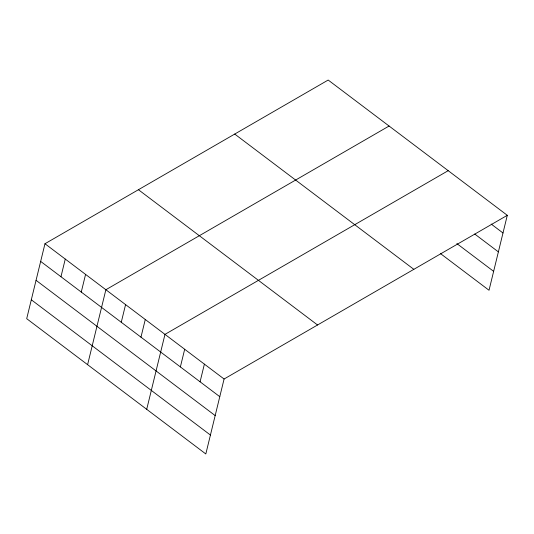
<?xml version="1.0" encoding="UTF-8"?>
<svg xmlns="http://www.w3.org/2000/svg" width="534" height="534" viewBox="0 0 534 534"><rect width="100%" height="100%" fill="white"/><g stroke="black" fill="none" stroke-linecap="round" stroke-linejoin="round"><path stroke-width="0.8" d="M44.969 243.738L26.7 318.685L205.817 453.96L224.086 379.013L507.3 215.315L328.183 80.04L44.969 243.738L224.086 379.013M60.963 276.739L65.268 259.07M81.261 292.071L85.573 274.403M87.603 364.682L105.872 289.735L389.079 126.031M121.265 322.282L125.577 304.614M140.969 337.161L145.275 319.492M146.71 409.318L164.979 334.371L448.193 170.673M180.379 366.925L184.684 349.256M200.076 381.803L204.388 364.135M507.3 215.315L489.031 290.262L440.43 253.557M491.173 224.053L502.995 232.984M474.739 234.032L498.382 251.888M456.857 243.584L493.636 271.359M234.72 134.061L413.843 269.336M138.433 189.717L317.55 324.992M40.664 261.406L219.781 396.682M36.058 280.31L215.175 415.586M31.306 299.781L210.429 435.056"/></g></svg>
